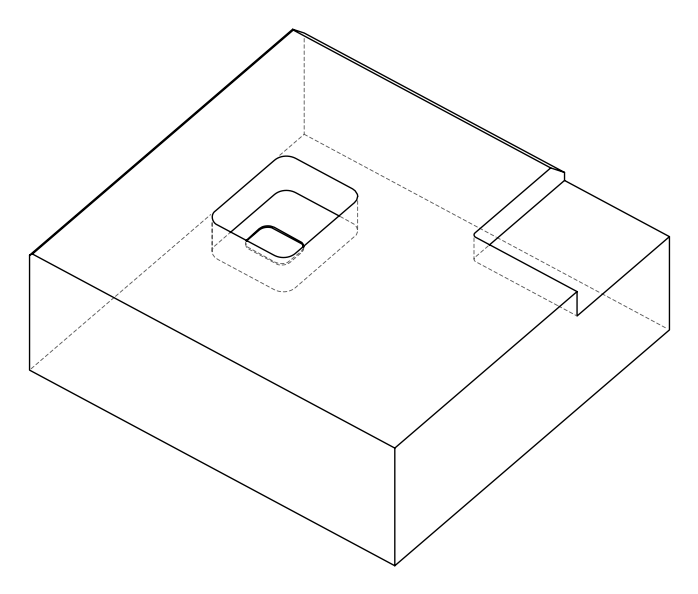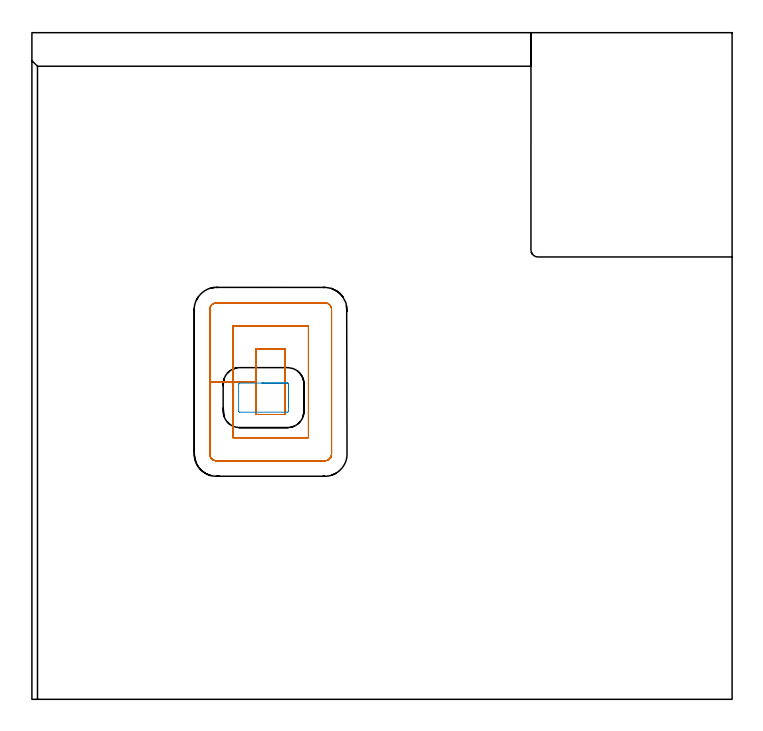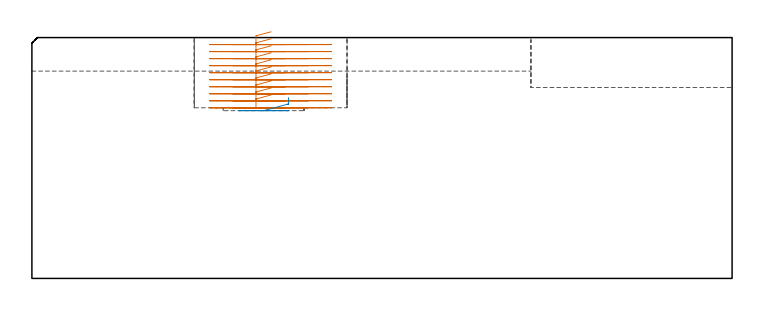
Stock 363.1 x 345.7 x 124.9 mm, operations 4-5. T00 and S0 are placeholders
(PLAN: 5 operations, 2 tool changes, 150.5 min)
(1 AREA_MILL | FG_CHAMFER_SURFACE | UGT0205_001 | 5.41 min | 1401 mm3)
(2 AREA_MILL_1 | FG_CHAMFER_SURFACE_1 | UGT0205_001 | 14.68 min | 40310 mm3)
(3 MILL_CORNER_NOTCH_RECTANGULAR | CORNER_NOTCH_RECTANGULAR | NXT0201_008 | Follow Part, ap 1.5, ae 75% | 117.06 min | 312967 mm3)
(4 MILL_RECTANGULAR_POCKET | POCKET_RECTANGULAR_STRAIGHT | NXT0201_012 | Follow Part, ap 4, ae 75% | 13.1 min | 278167 mm3)
(5 MILL_RECTANGULAR_POCKET_1 | POCKET_RECTANGULAR_STRAIGHT_1 | NXT0201_012 | Follow Part, ap 4, ae 75% | 0.28 min | 1844 mm3)
(TOOL UGT0205_001 | Chamfer Mill 20 x 3 x 45 deg. | D20 FL50 Z2)
(TOOL NXT0201_008 | ENDMILL 6mm [2P460-0600-NA 1630] | D6 FL26 Z6)
(TOOL NXT0201_012 | ENDMILL 16mm [2P460-1600-NA 1630] | D16 FL38 Z6)
(OP 4 MILL_RECTANGULAR_POCKET)
G17 G21 G94 G90
T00 M6
G54
G17 G0 G90 X124.031 Y181.6 S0 M3
G43 Z134.9 H1
Z127.9
G94 G1 X116.2 Z125.802 F250.
Y164.65 Z121.26
Y147.7 F500.
X131.4
Y181.6
X116.2
Y164.65
X104.2
Y135.7
X143.4
Y193.6
X104.2
Y164.65
X92.2
Y127.2
G3 X95.7 Y123.7 R3.5
G1 X151.9
G3 X155.4 Y127.2 R3.5
G1 Y202.1
G3 X151.9 Y205.6 R3.5
G1 X95.7
G3 X92.2 Y202.1 R3.5
G1 Y164.65
Y163.65
G0 X124.031 Y181.6 Z124.26
G1 X116.2 Z122.162 F250.
Y164.65 Z117.62
Y147.7 F500.
X131.4
Y181.6
X116.2
Y164.65
X104.2
Y135.7
X143.4
Y193.6
X104.2
Y164.65
X92.2
Y127.2
G3 X95.7 Y123.7 R3.5
G1 X151.9
G3 X155.4 Y127.2 R3.5
G1 Y202.1
G3 X151.9 Y205.6 R3.5
G1 X95.7
G3 X92.2 Y202.1 R3.5
G1 Y164.65
Y163.65
G0 X124.031 Y181.6 Z120.62
G1 X116.2 Z118.522 F250.
Y164.65 Z113.98
Y147.7 F500.
X131.4
Y181.6
X116.2
Y164.65
X104.2
Y135.7
X143.4
Y193.6
X104.2
Y164.65
X92.2
Y127.2
G3 X95.7 Y123.7 R3.5
G1 X151.9
G3 X155.4 Y127.2 R3.5
G1 Y202.1
G3 X151.9 Y205.6 R3.5
G1 X95.7
G3 X92.2 Y202.1 R3.5
G1 Y164.65
Y163.65
G0 X124.031 Y181.6 Z116.98
G1 X116.2 Z114.882 F250.
Y164.65 Z110.34
Y147.7 F500.
X131.4
Y181.6
X116.2
Y164.65
X104.2
Y135.7
X143.4
Y193.6
X104.2
Y164.65
X92.2
Y127.2
G3 X95.7 Y123.7 R3.5
G1 X151.9
G3 X155.4 Y127.2 R3.5
G1 Y202.1
G3 X151.9 Y205.6 R3.5
G1 X95.7
G3 X92.2 Y202.1 R3.5
G1 Y164.65
Y163.65
G0 X124.031 Y181.6 Z113.34
G1 X116.2 Z111.242 F250.
Y164.65 Z106.7
Y147.7 F500.
X131.4
Y181.6
X116.2
Y164.65
X104.2
Y135.7
X143.4
Y193.6
X104.2
Y164.65
X92.2
Y127.2
G3 X95.7 Y123.7 R3.5
G1 X151.9
G3 X155.4 Y127.2 R3.5
G1 Y202.1
G3 X151.9 Y205.6 R3.5
G1 X95.7
G3 X92.2 Y202.1 R3.5
G1 Y164.65
Y163.65
G0 X124.031 Y181.6 Z109.7
G1 X116.2 Z107.602 F250.
Y164.65 Z103.06
Y147.7 F500.
X131.4
Y181.6
X116.2
Y164.65
X104.2
Y135.7
X143.4
Y193.6
X104.2
Y164.65
X92.2
Y127.2
G3 X95.7 Y123.7 R3.5
G1 X151.9
G3 X155.4 Y127.2 R3.5
G1 Y202.1
G3 X151.9 Y205.6 R3.5
G1 X95.7
G3 X92.2 Y202.1 R3.5
G1 Y164.65
Y163.65
G0 X124.031 Y181.6 Z106.06
G1 X116.2 Z103.962 F250.
Y164.65 Z99.42
Y147.7 F500.
X131.4
Y181.6
X116.2
Y164.65
X104.2
Y135.7
X143.4
Y193.6
X104.2
Y164.65
X92.2
Y127.2
G3 X95.7 Y123.7 R3.5
G1 X151.9
G3 X155.4 Y127.2 R3.5
G1 Y202.1
G3 X151.9 Y205.6 R3.5
G1 X95.7
G3 X92.2 Y202.1 R3.5
G1 Y164.65
Y163.65
G0 X124.031 Y181.6 Z102.42
G1 X116.2 Z100.322 F250.
Y164.65 Z95.78
Y147.7 F500.
X131.4
Y181.6
X116.2
Y164.65
X104.2
Y135.7
X143.4
Y193.6
X104.2
Y164.65
X92.2
Y127.2
G3 X95.7 Y123.7 R3.5
G1 X151.9
G3 X155.4 Y127.2 R3.5
G1 Y202.1
G3 X151.9 Y205.6 R3.5
G1 X95.7
G3 X92.2 Y202.1 R3.5
G1 Y164.65
Y163.65
G0 X124.031 Y181.6 Z98.78
G1 X116.2 Z96.682 F250.
Y164.65 Z92.14
Y147.7 F500.
X131.4
Y181.6
X116.2
Y164.65
X104.2
Y135.7
X143.4
Y193.6
X104.2
Y164.65
X92.2
Y127.2
G3 X95.7 Y123.7 R3.5
G1 X151.9
G3 X155.4 Y127.2 R3.5
G1 Y202.1
G3 X151.9 Y205.6 R3.5
G1 X95.7
G3 X92.2 Y202.1 R3.5
G1 Y164.65
Y163.65
G0 X124.031 Y181.6 Z95.14
G1 X116.2 Z93.042 F250.
Y164.65 Z88.5
Y147.7 F500.
X131.4
Y181.6
X116.2
Y164.65
X104.2
Y135.7
X143.4
Y193.6
X104.2
Y164.65
X92.2
Y127.2
G3 X95.7 Y123.7 R3.5
G1 X151.9
G3 X155.4 Y127.2 R3.5
G1 Y202.1
G3 X151.9 Y205.6 R3.5
G1 X95.7
G3 X92.2 Y202.1 R3.5
G1 Y164.65
Y163.65
G0 Z134.9
M5
M2
(OP 5 MILL_RECTANGULAR_POCKET_1)
G17 G21 G94 G90
T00 M6
G54
G17 G0 G90 X133.1 Y151.356 S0 M3
G43 Z134.9 H1
Z93.79
G94 G1 Y163.478 Z90.542 F250.
X133.043 Y163.667 Z90.489
X132.928 Y163.828 Z90.436
X132.767 Y163.943 Z90.383
X132.578 Y164. Z90.33
X120.15 Z87.
X107.8 F500.
G3 X107.2 Y163.4 R0.6
G1 Y149.5
G3 X107.8 Y148.9 R0.6
G1 X132.5
G3 X133.1 Y149.5 R0.6
G1 Y163.4
G3 X132.5 Y164. R0.6
G1 X120.15
X119.15
G0 Z134.9
M5
M2
